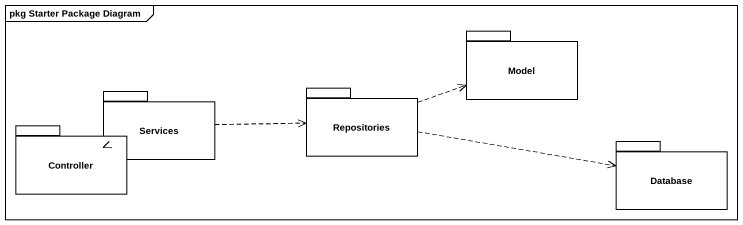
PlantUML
@startuml
mainframe pkg Starter Package Diagram
package Model {
}
package Services {
}
package Repositories {
}
package Controller {
}
package "Database" as Database_ {
}
Services .right.> Repositories
Repositories .right.> Model
Repositories .right.> Database_
Controller .right.> Services
@enduml
